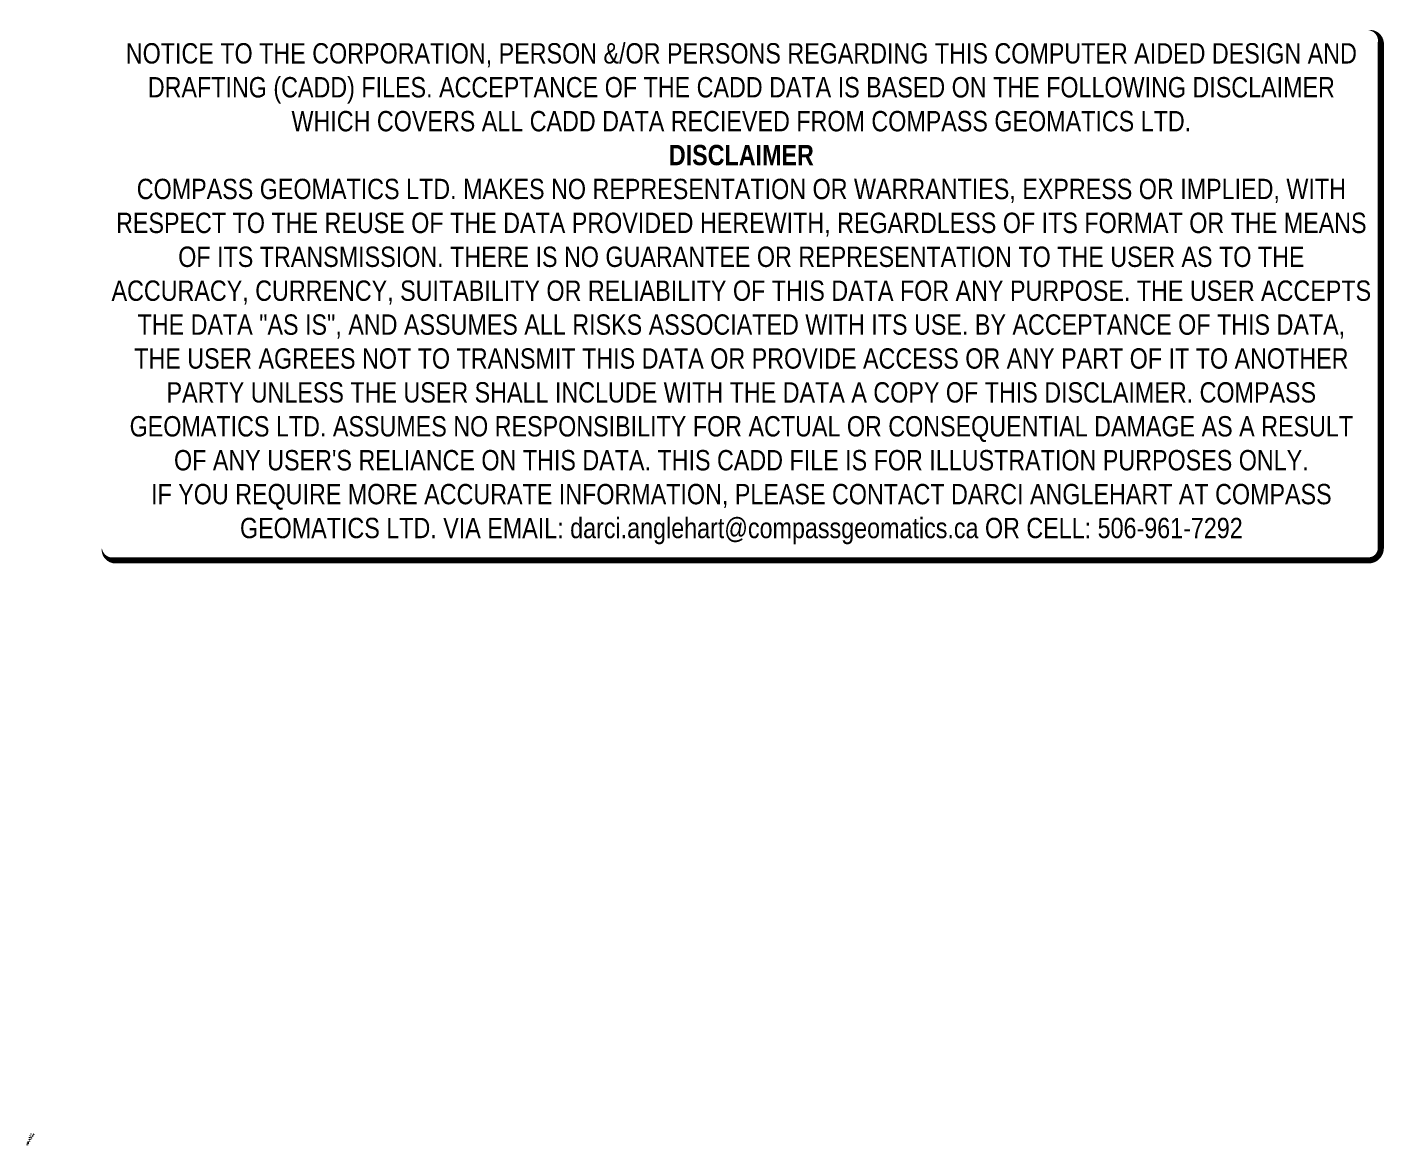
# Model space of a CAD drawing. Extents: x 382851 to 390193, y 6055218 to 6059732.
# Drawn here: x 386859 to 390193, y 6055278 to 6058028 of the extents above; entities that cross this region are included whole.
import ezdxf

# ---------------------------------------------------------------- set-up
doc = ezdxf.new("R2010")
doc.units = 0
doc.header["$LTSCALE"] = 5
doc.linetypes.add('foc-DOT', pattern=[1, 0.2, -0.8])
doc.layers.add('AS-DRILL', color=8, linetype='foc-DOT')
doc.layers.add('L-BD', color=7, linetype='Continuous')
doc.layers.add('DISCLAIMER', color=7, linetype='Continuous', plot=False)
doc.styles.add('80', font='ARIALN.TTF', dxfattribs={"height": 10})

# ---------------------------------------------------------------- blocks, each defined once
blk = doc.blocks.new('Disclaimer_Legal')
at = {"layer": 'DISCLAIMER', "color": 254, "flags": 128}
blk.add_lwpolyline([(-3612.9, -1104.6, 37.5, 37.5, 0), (4096.1, -1104.6, 37.5, 37.5, 0.414214), (4171.1, -1029.6, 37.5, 37.5, 0), (4171.1, 2078.7, 37.5, 0, 0.414214), (4096.1, 2153.7, 0, 0, 0), (-3612.9, 2153.7, 0, 0, 0.414214), (-3687.9, 2078.7, 0, 0, 0), (-3687.9, -1029.6, 0, 37.5, 0.414214)], format="xyseb", close=True, dxfattribs=at)
at = {"layer": 'DISCLAIMER', "color": 254, "insert": (241.6, 533.9), "char_height": 125, "width": 7717.568, "attachment_point": 5, "style": '80'}
blk.add_mtext('NOTICE TO THE CORPORATION, PERSON &/OR PERSONS REGARDING THIS COMPUTER AIDED DESIGN AND DRAFTING (CADD) FILES. ACCEPTANCE OF THE CADD DATA IS BASED ON THE FOLLOWING DISCLAIMER WHICH COVERS ALL CADD DATA RECIEVED FROM COMPASS GEOMATICS LTD.\\P{\\fArial Narrow|b1|i0|c0|p34;DISCLAIMER}\\PCOMPASS GEOMATICS LTD. MAKES NO REPRESENTATION OR WARRANTIES, EXPRESS OR IMPLIED, WITH RESPECT TO THE REUSE OF THE DATA PROVIDED HEREWITH, REGARDLESS OF ITS FORMAT OR THE MEANS OF ITS TRANSMISSION. THERE IS NO GUARANTEE OR REPRESENTATION TO THE USER AS TO THE ACCURACY, CURRENCY, SUITABILITY OR RELIABILITY OF THIS DATA FOR ANY PURPOSE. THE USER ACCEPTS THE DATA "AS IS", AND ASSUMES ALL RISKS ASSOCIATED WITH ITS USE. BY ACCEPTANCE OF THIS DATA, THE USER AGREES NOT TO TRANSMIT THIS DATA OR PROVIDE ACCESS OR ANY PART OF IT TO ANOTHER PARTY UNLESS THE USER SHALL INCLUDE WITH THE DATA A COPY OF THIS DISCLAIMER. COMPASS GEOMATICS LTD. ASSUMES NO RESPONSIBILITY FOR ACTUAL OR CONSEQUENTIAL DAMAGE AS A RESULT OF ANY USER\'S RELIANCE ON THIS DATA. THIS CADD FILE IS FOR ILLUSTRATION PURPOSES ONLY.\\PIF YOU REQUIRE MORE ACCURATE INFORMATION, PLEASE CONTACT DARCI ANGLEHART AT COMPASS GEOMATICS LTD. VIA EMAIL: darci.anglehart@compassgeomatics.ca OR CELL: 506-961-7292', dxfattribs=at)

msp = doc.modelspace()

# ---------------------------------------------------------------- linework, layer by layer
at = {"layer": 'AS-DRILL', "flags": 128}
msp.add_lwpolyline([(386875.6, 6055306.6), (386875.504, 6055306.392), (386875.174, 6055305.981), (386874.928, 6055305.757), (386874.303, 6055305.152), (386873.816, 6055304.484), (386873.475, 6055304.042), (386873.064, 6055303.612), (386872.641, 6055303.083), (386872.255, 6055302.452), (386871.849, 6055301.802), (386871.281, 6055301.086), (386870.806, 6055300.488), (386870.385, 6055299.668), (386869.924, 6055298.829), (386869.313, 6055298.004), (386868.672, 6055297.14), (386868.039, 6055296.225), (386867.424, 6055295.25), (386866.778, 6055294.226), (386866.113, 6055293.223), (386865.467, 6055292.188), (386864.81, 6055291.094), (386864.151, 6055289.961), (386863.492, 6055288.817), (386862.834, 6055287.703), (386862.167, 6055286.609), (386860.868, 6055284.281), (386860.627, 6055283.847), (386860.201, 6055283.177), (386859.588, 6055282.262), (386859.242, 6055281.63), (386859.201, 6055280.801), (386859.443, 6055280.465), (386859.482, 6055280.434), (386859.435, 6055280.145), (386859.422, 6055279.615), (386859.584, 6055279.291), (386859.871, 6055279.204), (386859.929, 6055279.103), (386859.927, 6055279.042), (386859.966, 6055278.981), (386860.02, 6055278.75), (386860.064, 6055278.519), (386860.022, 6055278.43), (386859.902, 6055278.443), (386859.827, 6055278.615), (386859.826, 6055278.985), (386859.921, 6055279.583), (386860.077, 6055280.239), (386860.182, 6055280.837), (386860.289, 6055281.504), (386860.448, 6055282.26), (386860.576, 6055283.007), (386860.725, 6055283.764), (386860.914, 6055284.52), (386861.163, 6055285.254), (386861.481, 6055285.996), (386861.799, 6055286.708), (386862.165, 6055287.749), (386862.272, 6055288.417), (386862.347, 6055289.015), (386862.509, 6055289.911), (386862.667, 6055290.608), (386862.991, 6055291.56), (386863.418, 6055292.24), (386863.922, 6055292.827), (386864.339, 6055293.477), (386864.656, 6055294.179), (386865.016, 6055294.951), (386865.48, 6055295.929), (386865.672, 6055296.375), (386865.877, 6055297.01), (386865.983, 6055297.617), (386866.063, 6055298.045), (386866.21, 6055298.302), (386866.181, 6055298.773), (386865.948, 6055299.839), (386865.976, 6055300.578), (386866.066, 6055301.356), (386866.16, 6055301.914), (386866.21, 6055302.323), (386866.372, 6055302.819), (386866.697, 6055303.411), (386867.086, 6055304.162), (386867.305, 6055304.516), (386867.398, 6055305.424), (386867.278, 6055306.628), (386867.34, 6055307.126), (386867.578, 6055307.44), (386868.054, 6055307.689), (386868.369, 6055307.851), (386868.711, 6055307.942), (386869.115, 6055308.102), (386869.472, 6055308.394), (386869.583, 6055308.821), (386869.436, 6055309.355), (386869.373, 6055309.636), (386869.216, 6055310.931)], dxfattribs=at)

# ---------------------------------------------------------------- block references
at = {"layer": 'L-BD', "xscale": 0.399845796, "yscale": 0.399845796, "zscale": 0.399845796}
msp.add_blockref('Disclaimer_Legal', (388517.428, 6057158.969), dxfattribs=at)

doc.saveas('drawing.dxf')
